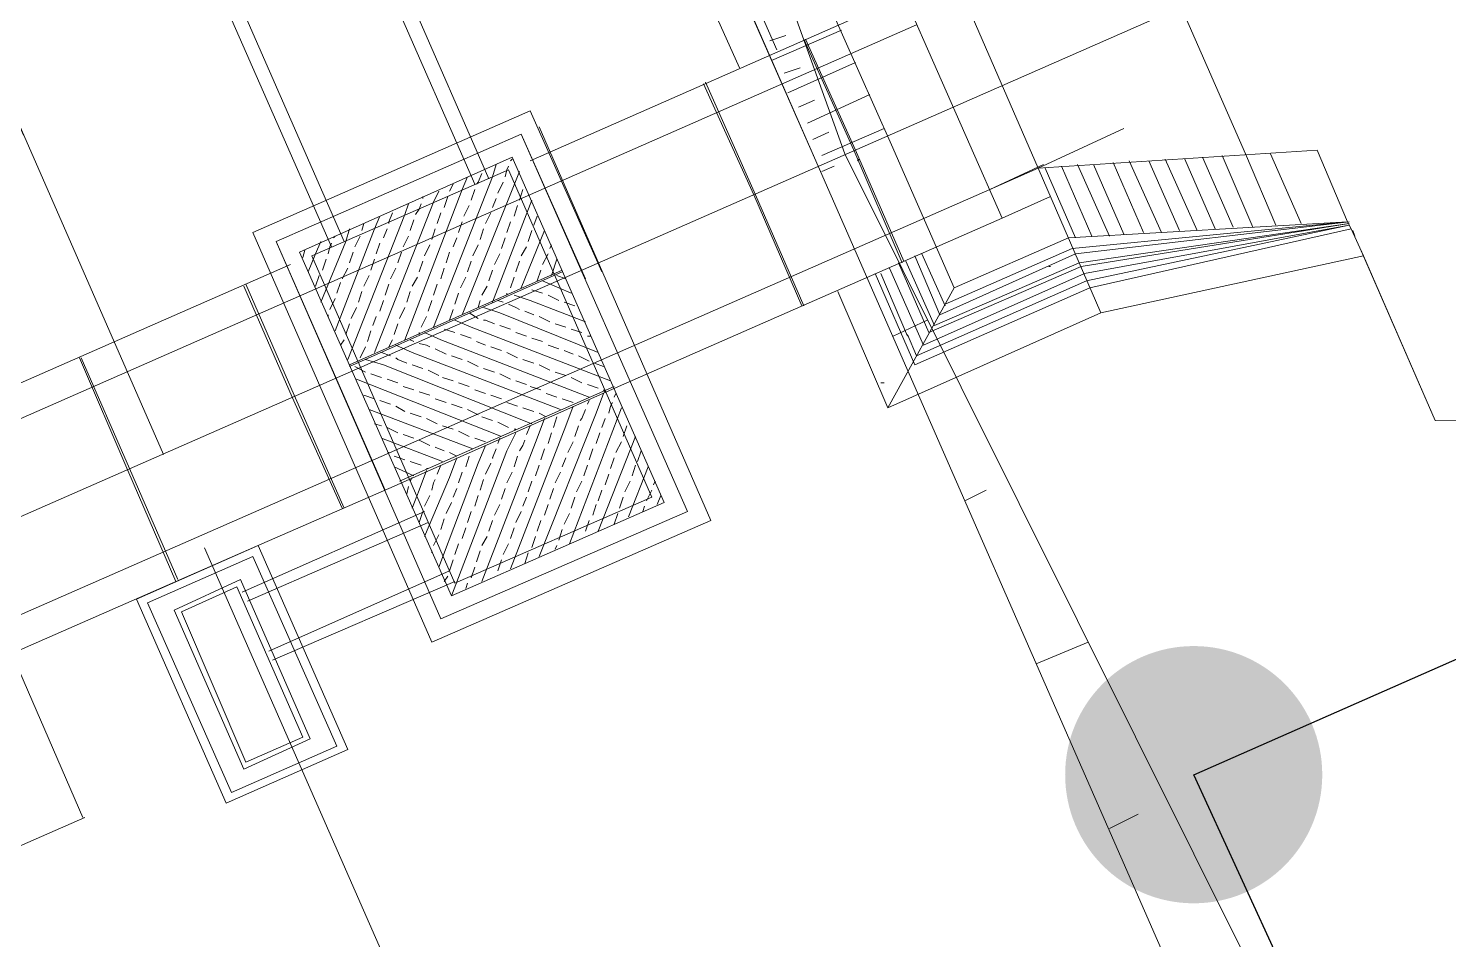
# Model space of a CAD drawing. Header units: metres. Extents: x 535356 to 535753, y 1836468 to 1836744.
# Drawn here: x 535491.12 to 535499.06, y 1836621.38 to 1836626.47 of the extents above; entities that cross this region are included whole.
import ezdxf

# ---------------------------------------------------------------- set-up
doc = ezdxf.new("R2010")
doc.units = ezdxf.units.M
doc.header["$MEASUREMENT"] = 0
doc.linetypes.add('DGN Style 2', pattern=[6.2979, 3.77874, -2.51916])
for name, color, linetype, lineweight in [('Level 2', 1, 'Continuous', 0), ('Level 32', 1, 'Continuous', 0), ('Level 38', 1, 'Continuous', 0), ('Level 39', 1, 'Continuous', 0), ('Level 4', 1, 'Continuous', 0), ('Level 42', 1, 'Continuous', 0), ('Level 43', 1, 'Continuous', 0), ('Level 44', 1, 'Continuous', 0), ('Level 5', 1, 'Continuous', 0), ('Level 8', 1, 'Continuous', 0), ('Level 9', 1, 'Continuous', 0)]:
    doc.layers.add(name, color=color, linetype=linetype, lineweight=lineweight)

msp = doc.modelspace()

# ---------------------------------------------------------------- hatches: boundary and pattern name
at = {"layer": 'Level 4', "linetype": 'Continuous', "lineweight": 0}
h = msp.add_hatch(color=7, dxfattribs=at)
edge = h.paths.add_edge_path()
edge.add_arc((535497.64, 1836622.3), 0.7187, 270, 630)

# ---------------------------------------------------------------- linework, layer by layer
at = {"layer": 'Level 2', "color": 7, "linetype": 'Continuous', "lineweight": 0}
for p, q in [((535495.56, 1836625.67), (535495.63, 1836625.7)), ((535495.96, 1836624.75), (535496.15, 1836624.84)), ((535496.36, 1836623.83), (535496.48, 1836623.89)), ((535496.76, 1836622.92), (535497.05, 1836623.04)), ((535497.17, 1836622), (535497.33, 1836622.08))]:
    msp.add_line(p, q, dxfattribs=at)
at = {"layer": 'Level 2', "color": 7, "linetype": 'Continuous', "lineweight": 0, "flags": 128}
msp.add_lwpolyline([(535462.51, 1836712.69), (535462.52, 1836712.66), (535466.81, 1836698.48), (535471.76, 1836685.71), (535476.6, 1836672.72), (535484.25, 1836653.51), (535484.58, 1836652.72), (535492.3, 1836635.2), (535495.69, 1836625.77), (535500.16, 1836616.81), (535508.09, 1836598.45), (535511.3, 1836590.96), (535511.3033, 1836590.9625, 0.357106), (535516.9231, 1836588.0399), (535516.92, 1836588.04), (535529.93, 1836590.76)], format="xyb", dxfattribs=at)
msp.add_lwpolyline([(535510.28, 1836592.14), (535507.6, 1836598.23), (535499.56, 1836616.54), (535495.54, 1836625.7), (535491.52, 1836634.86), (535483.82, 1836652.39), (535483.49, 1836653.17), (535475.56, 1836672.29), (535470.59, 1836685.27), (535466.21, 1836698.29), (535462.06, 1836712.54), (535462.05, 1836712.57)], dxfattribs=at)
at = {"layer": 'Level 32', "color": 7, "linetype": 'Continuous', "lineweight": 0}
for p, q in [((535495.27, 1836626.4), (535495.36, 1836626.43)), ((535495.27, 1836626.4), (535495.36, 1836626.43)), ((535495.28, 1836626.29), (535495.67, 1836626.46)), ((535495.28, 1836626.29), (535495.67, 1836626.46)), ((535495.46, 1836626.41), (535495.74, 1836625.79)), ((535495.46, 1836626.41), (535495.74, 1836625.79)), ((535495.47, 1836626.41), (535495.75, 1836625.79)), ((535495.47, 1836626.41), (535495.75, 1836625.79)), ((535495.37, 1836626.11), (535495.75, 1836626.28)), ((535495.37, 1836626.11), (535495.75, 1836626.28)), ((535495.35, 1836626.22), (535495.44, 1836626.25)), ((535495.35, 1836626.22), (535495.44, 1836626.25)), ((535495.48, 1836625.94), (535495.83, 1836626.1)), ((535495.48, 1836625.94), (535495.83, 1836626.1)), ((535495.43, 1836626.03), (535495.52, 1836626.07)), ((535495.43, 1836626.03), (535495.52, 1836626.07)), ((535495.51, 1836625.85), (535495.6, 1836625.89)), ((535495.51, 1836625.85), (535495.6, 1836625.89)), ((535495.56, 1836625.76), (535495.91, 1836625.91)), ((535495.56, 1836625.76), (535495.91, 1836625.91)), ((535496.77, 1836625.69), (535497.25, 1836625.91)), ((535496.77, 1836625.69), (535497.25, 1836625.91)), ((535495.76, 1836625.73), (535495.77, 1836625.74)), ((535495.76, 1836625.73), (535495.77, 1836625.74)), ((535497.07, 1836625.31), (535496.9, 1836625.7)), ((535497.07, 1836625.31), (535496.9, 1836625.7)), ((535497.17, 1836625.31), (535496.99, 1836625.71)), ((535497.17, 1836625.31), (535496.99, 1836625.71)), ((535497.25, 1836625.32), (535497.08, 1836625.71)), ((535497.25, 1836625.32), (535497.08, 1836625.71)), ((535497.36, 1836625.33), (535497.19, 1836625.72)), ((535497.36, 1836625.33), (535497.19, 1836625.72)), ((535497.46, 1836625.33), (535497.28, 1836625.73)), ((535497.46, 1836625.33), (535497.28, 1836625.73)), ((535497.56, 1836625.34), (535497.39, 1836625.73)), ((535497.56, 1836625.34), (535497.39, 1836625.73)), ((535497.66, 1836625.34), (535497.48, 1836625.74)), ((535497.66, 1836625.34), (535497.48, 1836625.74)), ((535497.76, 1836625.35), (535497.59, 1836625.74)), ((535497.76, 1836625.35), (535497.59, 1836625.74)), ((535497.86, 1836625.36), (535497.69, 1836625.75)), ((535497.86, 1836625.36), (535497.69, 1836625.75)), ((535497.97, 1836625.36), (535497.8, 1836625.76)), ((535497.97, 1836625.36), (535497.8, 1836625.76)), ((535498.1, 1836625.37), (535497.93, 1836625.77)), ((535498.1, 1836625.37), (535497.93, 1836625.77)), ((535498.24, 1836625.38), (535498.07, 1836625.77)), ((535498.24, 1836625.38), (535498.07, 1836625.77)), ((535497.12, 1836624.88), (535496.77, 1836625.69)), ((535497.12, 1836624.88), (535496.77, 1836625.69)), ((535496.98, 1836625.3), (535496.81, 1836625.69)), ((535496.98, 1836625.3), (535496.81, 1836625.69)), ((535496.96, 1836625.24), (535498.5, 1836625.39)), ((535496.96, 1836625.24), (535498.5, 1836625.39)), ((535496.98, 1836625.21), (535498.51, 1836625.39)), ((535496.98, 1836625.21), (535498.51, 1836625.39)), ((535497, 1836625.16), (535498.51, 1836625.38)), ((535497, 1836625.16), (535498.51, 1836625.38)), ((535497.01, 1836625.14), (535498.51, 1836625.38)), ((535497.01, 1836625.14), (535498.51, 1836625.38)), ((535496.25, 1836624.93), (535496.96, 1836625.24)), ((535496.25, 1836624.93), (535496.96, 1836625.24)), ((535496.16, 1836624.77), (535495.99, 1836625.16)), ((535496.16, 1836624.77), (535495.99, 1836625.16)), ((535496.19, 1836624.81), (535496.03, 1836625.17)), ((535496.19, 1836624.81), (535496.03, 1836625.17)), ((535496.22, 1836624.87), (535496.08, 1836625.2)), ((535496.22, 1836624.87), (535496.08, 1836625.2)), ((535496.25, 1836624.92), (535496.12, 1836625.21)), ((535496.25, 1836624.92), (535496.12, 1836625.21)), ((535496.19, 1836624.81), (535497, 1836625.16)), ((535496.19, 1836624.81), (535497, 1836625.16)), ((535496.98, 1836625.21), (535496.22, 1836624.87)), ((535496.98, 1836625.21), (535496.22, 1836624.87)), ((535496.04, 1836624.75), (535495.89, 1836625.1)), ((535496.04, 1836624.75), (535495.89, 1836625.1)), ((535496.13, 1836624.7), (535495.94, 1836625.13)), ((535496.13, 1836624.7), (535495.94, 1836625.13)), ((535497.03, 1836625.1), (535496.13, 1836624.7)), ((535497.03, 1836625.1), (535496.13, 1836624.7)), ((535497.01, 1836625.14), (535496.16, 1836624.77)), ((535497.01, 1836625.14), (535496.16, 1836624.77)), ((535497.04, 1836625.06), (535496.09, 1836624.64)), ((535497.04, 1836625.06), (535496.09, 1836624.64)), ((535496.09, 1836624.64), (535496.04, 1836624.76)), ((535496.09, 1836624.64), (535496.04, 1836624.76))]:
    msp.add_line(p, q, dxfattribs=at)
at = {"layer": 'Level 38', "color": 7, "linetype": 'Continuous', "lineweight": 0}
for p, q in [((535495.54, 1836625.7), (535493.66, 1836629.99)), ((535495.54, 1836625.7), (535493.66, 1836629.99)), ((535502.49, 1836628.75), (535477.82, 1836617.92)), ((535502.49, 1836628.75), (535477.82, 1836617.92)), ((535491.88, 1836624.09), (535490, 1836628.38)), ((535491.88, 1836624.09), (535490, 1836628.38)), ((535496.83, 1836625.14), (535496.84, 1836625.14)), ((535496.83, 1836625.14), (535496.84, 1836625.14)), ((535495.91, 1836624.49), (535495.89, 1836624.49)), ((535495.91, 1836624.49), (535495.89, 1836624.49))]:
    msp.add_line(p, q, dxfattribs=at)
at = {"layer": 'Level 39', "color": 7, "linetype": 'Continuous', "lineweight": 0}
for p, q in [((535493.74, 1836625.71), (535493.72, 1836625.64)), ((535493.74, 1836625.71), (535493.72, 1836625.64)), ((535493.81, 1836625.7), (535493.8, 1836625.68)), ((535493.81, 1836625.7), (535493.8, 1836625.68)), ((535493.83, 1836625.74), (535493.82, 1836625.73)), ((535493.83, 1836625.74), (535493.82, 1836625.73)), ((535493.72, 1836625.64), (535493.39, 1836624.8)), ((535493.72, 1836625.64), (535493.39, 1836624.8)), ((535493.87, 1836625.67), (535493.55, 1836624.87)), ((535493.87, 1836625.67), (535493.55, 1836624.87)), ((535493.58, 1836625.64), (535493.55, 1836625.57)), ((535493.58, 1836625.64), (535493.55, 1836625.57)), ((535493.66, 1836625.66), (535493.64, 1836625.61)), ((535493.66, 1836625.66), (535493.64, 1836625.61)), ((535493.8, 1836625.68), (535493.79, 1836625.64)), ((535493.8, 1836625.68), (535493.79, 1836625.64)), ((535493.55, 1836625.57), (535493.23, 1836624.73)), ((535493.55, 1836625.57), (535493.23, 1836624.73)), ((535493.42, 1836625.56), (535493.39, 1836625.5)), ((535493.42, 1836625.56), (535493.39, 1836625.5)), ((535493.5, 1836625.6), (535493.48, 1836625.56)), ((535493.5, 1836625.6), (535493.48, 1836625.56)), ((535493.62, 1836625.57), (535493.6, 1836625.51)), ((535493.62, 1836625.57), (535493.6, 1836625.51)), ((535493.64, 1836625.61), (535493.63, 1836625.6)), ((535493.64, 1836625.61), (535493.63, 1836625.6)), ((535493.78, 1836625.61), (535493.75, 1836625.55)), ((535493.78, 1836625.61), (535493.75, 1836625.55)), ((535493.89, 1836625.57), (535493.87, 1836625.51)), ((535493.89, 1836625.57), (535493.87, 1836625.51)), ((535493.39, 1836625.5), (535493.06, 1836624.66)), ((535493.39, 1836625.5), (535493.06, 1836624.66)), ((535493.25, 1836625.49), (535493.23, 1836625.43)), ((535493.25, 1836625.49), (535493.23, 1836625.43)), ((535493.31, 1836625.46), (535493.29, 1836625.43)), ((535493.31, 1836625.46), (535493.29, 1836625.43)), ((535493.32, 1836625.49), (535493.31, 1836625.46)), ((535493.32, 1836625.49), (535493.31, 1836625.46)), ((535493.33, 1836625.53), (535493.33, 1836625.52)), ((535493.33, 1836625.53), (535493.33, 1836625.52)), ((535493.47, 1836625.53), (535493.45, 1836625.47)), ((535493.47, 1836625.53), (535493.45, 1836625.47)), ((535493.59, 1836625.48), (535493.56, 1836625.42)), ((535493.59, 1836625.48), (535493.56, 1836625.42)), ((535493.74, 1836625.52), (535493.72, 1836625.47)), ((535493.74, 1836625.52), (535493.72, 1836625.47)), ((535493.94, 1836625.51), (535493.72, 1836624.94)), ((535493.94, 1836625.51), (535493.72, 1836624.94)), ((535493.86, 1836625.48), (535493.84, 1836625.42)), ((535493.86, 1836625.48), (535493.84, 1836625.42)), ((535493.23, 1836625.43), (535492.91, 1836624.62)), ((535493.23, 1836625.43), (535492.91, 1836624.62)), ((535493, 1836625.38), (535492.99, 1836625.34)), ((535493, 1836625.38), (535492.99, 1836625.34)), ((535493.09, 1836625.42), (535493.06, 1836625.35)), ((535493.09, 1836625.42), (535493.06, 1836625.35)), ((535493.16, 1836625.44), (535493.14, 1836625.39)), ((535493.16, 1836625.44), (535493.14, 1836625.39)), ((535493.14, 1836625.39), (535493.14, 1836625.38)), ((535493.14, 1836625.39), (535493.14, 1836625.38)), ((535493.28, 1836625.4), (535493.26, 1836625.34)), ((535493.28, 1836625.4), (535493.26, 1836625.34)), ((535493.43, 1836625.44), (535493.41, 1836625.38)), ((535493.43, 1836625.44), (535493.41, 1836625.38)), ((535493.55, 1836625.39), (535493.53, 1836625.33)), ((535493.55, 1836625.39), (535493.53, 1836625.33)), ((535493.71, 1836625.44), (535493.68, 1836625.38)), ((535493.71, 1836625.44), (535493.68, 1836625.38)), ((535493.82, 1836625.39), (535493.8, 1836625.33)), ((535493.82, 1836625.39), (535493.8, 1836625.33)), ((535493.97, 1836625.42), (535493.95, 1836625.37)), ((535493.97, 1836625.42), (535493.95, 1836625.37)), ((535492.84, 1836625.31), (535492.83, 1836625.3)), ((535492.84, 1836625.31), (535492.83, 1836625.3)), ((535493.06, 1836625.35), (535492.84, 1836624.78)), ((535493.06, 1836625.35), (535492.84, 1836624.78)), ((535492.92, 1836625.35), (535492.9, 1836625.28)), ((535492.92, 1836625.35), (535492.9, 1836625.28)), ((535492.98, 1836625.31), (535492.95, 1836625.25)), ((535492.98, 1836625.31), (535492.95, 1836625.25)), ((535493.13, 1836625.35), (535493.11, 1836625.3)), ((535493.13, 1836625.35), (535493.11, 1836625.3)), ((535493.25, 1836625.31), (535493.22, 1836625.25)), ((535493.25, 1836625.31), (535493.22, 1836625.25)), ((535493.4, 1836625.35), (535493.38, 1836625.29)), ((535493.4, 1836625.35), (535493.38, 1836625.29)), ((535493.52, 1836625.3), (535493.5, 1836625.25)), ((535493.52, 1836625.3), (535493.5, 1836625.25)), ((535493.67, 1836625.35), (535493.65, 1836625.29)), ((535493.67, 1836625.35), (535493.65, 1836625.29)), ((535493.79, 1836625.3), (535493.77, 1836625.24)), ((535493.79, 1836625.3), (535493.77, 1836625.24)), ((535494.01, 1836625.34), (535493.88, 1836625.02)), ((535494.01, 1836625.34), (535493.88, 1836625.02)), ((535493.94, 1836625.34), (535493.92, 1836625.28)), ((535493.94, 1836625.34), (535493.92, 1836625.28)), ((535497.03, 1836625.1), (535498.51, 1836625.37)), ((535497.03, 1836625.1), (535498.51, 1836625.37)), ((535497.04, 1836625.06), (535498.51, 1836625.37)), ((535497.04, 1836625.06), (535498.51, 1836625.37)), ((535492.67, 1836625.23), (535492.66, 1836625.19)), ((535492.67, 1836625.23), (535492.66, 1836625.19)), ((535492.76, 1836625.28), (535492.73, 1836625.21)), ((535492.76, 1836625.28), (535492.73, 1836625.21)), ((535492.9, 1836625.28), (535492.76, 1836624.94)), ((535492.9, 1836625.28), (535492.76, 1836624.94)), ((535492.81, 1836625.25), (535492.8, 1836625.21)), ((535492.81, 1836625.25), (535492.8, 1836625.21)), ((535492.82, 1836625.27), (535492.81, 1836625.25)), ((535492.82, 1836625.27), (535492.81, 1836625.25)), ((535492.94, 1836625.22), (535492.92, 1836625.16)), ((535492.94, 1836625.22), (535492.92, 1836625.16)), ((535493.09, 1836625.27), (535493.07, 1836625.21)), ((535493.09, 1836625.27), (535493.07, 1836625.21)), ((535493.21, 1836625.22), (535493.19, 1836625.16)), ((535493.21, 1836625.22), (535493.19, 1836625.16)), ((535493.37, 1836625.26), (535493.34, 1836625.2)), ((535493.37, 1836625.26), (535493.34, 1836625.2)), ((535493.48, 1836625.22), (535493.46, 1836625.16)), ((535493.48, 1836625.22), (535493.46, 1836625.16)), ((535493.64, 1836625.26), (535493.61, 1836625.2)), ((535493.64, 1836625.26), (535493.61, 1836625.2)), ((535493.91, 1836625.25), (535493.88, 1836625.2)), ((535493.91, 1836625.25), (535493.88, 1836625.2)), ((535494.05, 1836625.26), (535494.04, 1836625.24)), ((535494.05, 1836625.26), (535494.04, 1836625.24)), ((535492.73, 1836625.21), (535492.69, 1836625.11)), ((535492.73, 1836625.21), (535492.69, 1836625.11)), ((535492.79, 1836625.18), (535492.77, 1836625.12)), ((535492.79, 1836625.18), (535492.77, 1836625.12)), ((535493.06, 1836625.18), (535493.04, 1836625.12)), ((535493.06, 1836625.18), (535493.04, 1836625.12)), ((535493.33, 1836625.17), (535493.31, 1836625.11)), ((535493.33, 1836625.17), (535493.31, 1836625.11)), ((535493.6, 1836625.17), (535493.58, 1836625.11)), ((535493.6, 1836625.17), (535493.58, 1836625.11)), ((535493.76, 1836625.21), (535493.73, 1836625.15)), ((535493.76, 1836625.21), (535493.73, 1836625.15)), ((535493.87, 1836625.17), (535493.85, 1836625.11)), ((535493.87, 1836625.17), (535493.85, 1836625.11)), ((535494.03, 1836625.21), (535494, 1836625.15)), ((535494.03, 1836625.21), (535494, 1836625.15)), ((535494.08, 1836625.18), (535494.05, 1836625.09)), ((535494.08, 1836625.18), (535494.05, 1836625.09)), ((535492.75, 1836625.09), (535492.73, 1836625.03)), ((535492.75, 1836625.09), (535492.73, 1836625.03)), ((535492.91, 1836625.13), (535492.88, 1836625.07)), ((535492.91, 1836625.13), (535492.88, 1836625.07)), ((535493.03, 1836625.09), (535493, 1836625.03)), ((535493.03, 1836625.09), (535493, 1836625.03)), ((535493.18, 1836625.13), (535493.15, 1836625.07)), ((535493.18, 1836625.13), (535493.15, 1836625.07)), ((535493.3, 1836625.08), (535493.27, 1836625.03)), ((535493.3, 1836625.08), (535493.27, 1836625.03)), ((535493.45, 1836625.13), (535493.43, 1836625.07)), ((535493.45, 1836625.13), (535493.43, 1836625.07)), ((535493.57, 1836625.08), (535493.54, 1836625.02)), ((535493.57, 1836625.08), (535493.54, 1836625.02)), ((535493.72, 1836625.12), (535493.7, 1836625.06)), ((535493.72, 1836625.12), (535493.7, 1836625.06)), ((535493.84, 1836625.08), (535493.82, 1836625.02)), ((535493.84, 1836625.08), (535493.82, 1836625.02)), ((535493.99, 1836625.12), (535493.97, 1836625.06)), ((535493.99, 1836625.12), (535493.97, 1836625.06)), ((535494.08, 1836625.09), (535494.13, 1836625.07)), ((535494.08, 1836625.09), (535494.13, 1836625.07)), ((535492.87, 1836625.05), (535492.85, 1836624.99)), ((535492.87, 1836625.05), (535492.85, 1836624.99)), ((535492.99, 1836625), (535492.97, 1836624.94)), ((535492.99, 1836625), (535492.97, 1836624.94)), ((535493.14, 1836625.04), (535493.12, 1836624.98)), ((535493.14, 1836625.04), (535493.12, 1836624.98)), ((535493.26, 1836625), (535493.24, 1836624.94)), ((535493.26, 1836625), (535493.24, 1836624.94)), ((535493.41, 1836625.04), (535493.39, 1836624.98)), ((535493.41, 1836625.04), (535493.39, 1836624.98)), ((535493.53, 1836624.99), (535493.51, 1836624.93)), ((535493.53, 1836624.99), (535493.51, 1836624.93)), ((535493.69, 1836625.03), (535493.66, 1836624.98)), ((535493.69, 1836625.03), (535493.66, 1836624.98)), ((535493.8, 1836624.99), (535493.8, 1836624.98)), ((535493.8, 1836624.99), (535493.8, 1836624.98)), ((535493.94, 1836625.01), (535494, 1836624.99)), ((535493.94, 1836625.01), (535494, 1836624.99)), ((535494, 1836625.06), (535494.09, 1836625.02)), ((535494, 1836625.06), (535494.09, 1836625.02)), ((535494.09, 1836625.02), (535494.16, 1836624.99)), ((535494.09, 1836625.02), (535494.16, 1836624.99)), ((535492.84, 1836624.96), (535492.81, 1836624.9)), ((535492.84, 1836624.96), (535492.81, 1836624.9)), ((535492.96, 1836624.91), (535492.93, 1836624.85)), ((535492.96, 1836624.91), (535492.93, 1836624.85)), ((535493.11, 1836624.95), (535493.09, 1836624.89)), ((535493.11, 1836624.95), (535493.09, 1836624.89)), ((535493.23, 1836624.91), (535493.2, 1836624.85)), ((535493.23, 1836624.91), (535493.2, 1836624.85)), ((535493.38, 1836624.95), (535493.36, 1836624.89)), ((535493.38, 1836624.95), (535493.36, 1836624.89)), ((535493.65, 1836624.95), (535493.64, 1836624.91)), ((535493.65, 1836624.95), (535493.64, 1836624.91)), ((535493.67, 1836624.91), (535493.76, 1836624.88)), ((535493.67, 1836624.91), (535493.76, 1836624.88)), ((535493.75, 1836624.95), (535493.78, 1836624.94)), ((535493.75, 1836624.95), (535493.78, 1836624.94)), ((535493.81, 1836624.93), (535493.85, 1836624.91)), ((535493.81, 1836624.93), (535493.85, 1836624.91)), ((535493.84, 1836624.98), (535493.93, 1836624.95)), ((535493.84, 1836624.98), (535493.93, 1836624.95)), ((535493.85, 1836624.91), (535493.87, 1836624.9)), ((535493.85, 1836624.91), (535493.87, 1836624.9)), ((535493.93, 1836624.95), (535494.24, 1836624.83)), ((535493.93, 1836624.95), (535494.24, 1836624.83)), ((535494.03, 1836624.98), (535494.09, 1836624.95)), ((535494.03, 1836624.98), (535494.09, 1836624.95)), ((535494.12, 1836624.94), (535494.18, 1836624.92)), ((535494.12, 1836624.94), (535494.18, 1836624.92)), ((535492.8, 1836624.87), (535492.8, 1836624.86)), ((535492.8, 1836624.87), (535492.8, 1836624.86)), ((535493.07, 1836624.86), (535493.05, 1836624.81)), ((535493.07, 1836624.86), (535493.05, 1836624.81)), ((535493.35, 1836624.86), (535493.32, 1836624.8)), ((535493.35, 1836624.86), (535493.32, 1836624.8)), ((535493.5, 1836624.9), (535493.48, 1836624.84)), ((535493.5, 1836624.9), (535493.48, 1836624.84)), ((535493.51, 1836624.84), (535493.6, 1836624.8)), ((535493.51, 1836624.84), (535493.6, 1836624.8)), ((535493.59, 1836624.88), (535493.64, 1836624.85)), ((535493.59, 1836624.88), (535493.64, 1836624.85)), ((535493.67, 1836624.84), (535493.68, 1836624.84)), ((535493.67, 1836624.84), (535493.68, 1836624.84)), ((535493.68, 1836624.84), (535493.73, 1836624.82)), ((535493.68, 1836624.84), (535493.73, 1836624.82)), ((535493.76, 1836624.88), (535494.31, 1836624.66)), ((535493.76, 1836624.88), (535494.31, 1836624.66)), ((535493.9, 1836624.89), (535493.95, 1836624.87)), ((535493.9, 1836624.89), (535493.95, 1836624.87)), ((535493.98, 1836624.86), (535494.04, 1836624.83)), ((535493.98, 1836624.86), (535494.04, 1836624.83)), ((535492.92, 1836624.82), (535492.9, 1836624.76)), ((535492.92, 1836624.82), (535492.9, 1836624.76)), ((535493.04, 1836624.78), (535493.02, 1836624.72)), ((535493.04, 1836624.78), (535493.02, 1836624.72)), ((535493.19, 1836624.82), (535493.17, 1836624.76)), ((535493.19, 1836624.82), (535493.17, 1836624.76)), ((535493.31, 1836624.77), (535493.31, 1836624.76)), ((535493.31, 1836624.77), (535493.31, 1836624.76)), ((535493.34, 1836624.77), (535493.43, 1836624.73)), ((535493.34, 1836624.77), (535493.43, 1836624.73)), ((535493.45, 1836624.79), (535493.51, 1836624.77)), ((535493.45, 1836624.79), (535493.51, 1836624.77)), ((535493.54, 1836624.76), (535493.6, 1836624.74)), ((535493.54, 1836624.76), (535493.6, 1836624.74)), ((535493.6, 1836624.8), (535494.38, 1836624.5)), ((535493.6, 1836624.8), (535494.38, 1836624.5)), ((535493.76, 1836624.81), (535493.82, 1836624.79)), ((535493.76, 1836624.81), (535493.82, 1836624.79)), ((535493.85, 1836624.77), (535493.91, 1836624.75)), ((535493.85, 1836624.77), (535493.91, 1836624.75)), ((535494.07, 1836624.82), (535494.13, 1836624.8)), ((535494.07, 1836624.82), (535494.13, 1836624.8)), ((535494.16, 1836624.79), (535494.22, 1836624.77)), ((535494.16, 1836624.79), (535494.22, 1836624.77)), ((535494.25, 1836624.75), (535494.27, 1836624.75)), ((535494.25, 1836624.75), (535494.27, 1836624.75)), ((535492.89, 1836624.73), (535492.87, 1836624.7)), ((535492.89, 1836624.73), (535492.87, 1836624.7)), ((535493.01, 1836624.69), (535492.98, 1836624.63)), ((535493.01, 1836624.69), (535492.98, 1836624.63)), ((535493.16, 1836624.73), (535493.14, 1836624.69)), ((535493.16, 1836624.73), (535493.14, 1836624.69)), ((535493.18, 1836624.7), (535493.27, 1836624.66)), ((535493.18, 1836624.7), (535493.27, 1836624.66)), ((535493.26, 1836624.73), (535493.28, 1836624.72)), ((535493.26, 1836624.73), (535493.28, 1836624.72)), ((535493.31, 1836624.71), (535493.35, 1836624.7)), ((535493.31, 1836624.71), (535493.35, 1836624.7)), ((535493.35, 1836624.7), (535493.37, 1836624.69)), ((535493.35, 1836624.7), (535493.37, 1836624.69)), ((535493.4, 1836624.68), (535493.46, 1836624.65)), ((535493.4, 1836624.68), (535493.46, 1836624.65)), ((535493.43, 1836624.73), (535494.26, 1836624.41)), ((535493.43, 1836624.73), (535494.26, 1836624.41)), ((535493.63, 1836624.72), (535493.68, 1836624.7)), ((535493.63, 1836624.72), (535493.68, 1836624.7)), ((535493.71, 1836624.69), (535493.77, 1836624.67)), ((535493.71, 1836624.69), (535493.77, 1836624.67)), ((535493.94, 1836624.74), (535494, 1836624.72)), ((535493.94, 1836624.74), (535494, 1836624.72)), ((535494.03, 1836624.7), (535494.09, 1836624.68)), ((535494.03, 1836624.7), (535494.09, 1836624.68)), ((535494.12, 1836624.67), (535494.17, 1836624.65)), ((535494.12, 1836624.67), (535494.17, 1836624.65)), ((535493.01, 1836624.62), (535493.11, 1836624.59)), ((535493.01, 1836624.62), (535493.11, 1836624.59)), ((535493.1, 1836624.66), (535493.15, 1836624.64)), ((535493.1, 1836624.66), (535493.15, 1836624.64)), ((535493.11, 1836624.59), (535493.94, 1836624.26)), ((535493.11, 1836624.59), (535493.94, 1836624.26)), ((535493.18, 1836624.63), (535493.19, 1836624.62)), ((535493.18, 1836624.63), (535493.19, 1836624.62)), ((535493.19, 1836624.62), (535493.24, 1836624.6)), ((535493.19, 1836624.62), (535493.24, 1836624.6)), ((535493.27, 1836624.66), (535494.1, 1836624.34)), ((535493.27, 1836624.66), (535494.1, 1836624.34)), ((535493.27, 1836624.59), (535493.33, 1836624.57)), ((535493.27, 1836624.59), (535493.33, 1836624.57)), ((535493.49, 1836624.64), (535493.55, 1836624.62)), ((535493.49, 1836624.64), (535493.55, 1836624.62)), ((535493.58, 1836624.61), (535493.64, 1836624.58)), ((535493.58, 1836624.61), (535493.64, 1836624.58)), ((535493.8, 1836624.66), (535493.86, 1836624.63)), ((535493.8, 1836624.66), (535493.86, 1836624.63)), ((535493.89, 1836624.62), (535493.95, 1836624.6)), ((535493.89, 1836624.62), (535493.95, 1836624.6)), ((535493.98, 1836624.59), (535494.04, 1836624.56)), ((535493.98, 1836624.59), (535494.04, 1836624.56)), ((535494.2, 1836624.64), (535494.26, 1836624.61)), ((535494.2, 1836624.64), (535494.26, 1836624.61)), ((535494.29, 1836624.6), (535494.34, 1836624.58)), ((535494.29, 1836624.6), (535494.34, 1836624.58)), ((535492.95, 1836624.58), (535493.01, 1836624.55)), ((535492.95, 1836624.58), (535493.01, 1836624.55)), ((535492.96, 1836624.51), (535493.77, 1836624.19)), ((535492.96, 1836624.51), (535493.77, 1836624.19)), ((535493.04, 1836624.54), (535493.1, 1836624.52)), ((535493.04, 1836624.54), (535493.1, 1836624.52)), ((535493.13, 1836624.51), (535493.19, 1836624.49)), ((535493.13, 1836624.51), (535493.19, 1836624.49)), ((535493.36, 1836624.56), (535493.42, 1836624.53)), ((535493.36, 1836624.56), (535493.42, 1836624.53)), ((535493.44, 1836624.52), (535493.5, 1836624.5)), ((535493.44, 1836624.52), (535493.5, 1836624.5)), ((535493.67, 1836624.57), (535493.73, 1836624.55)), ((535493.67, 1836624.57), (535493.73, 1836624.55)), ((535493.76, 1836624.54), (535493.82, 1836624.51)), ((535493.76, 1836624.54), (535493.82, 1836624.51)), ((535494.07, 1836624.55), (535494.13, 1836624.53)), ((535494.07, 1836624.55), (535494.13, 1836624.53)), ((535494.16, 1836624.52), (535494.22, 1836624.49)), ((535494.16, 1836624.52), (535494.22, 1836624.49)), ((535493.22, 1836624.47), (535493.28, 1836624.45)), ((535493.22, 1836624.47), (535493.28, 1836624.45)), ((535493.31, 1836624.44), (535493.37, 1836624.42)), ((535493.31, 1836624.44), (535493.37, 1836624.42)), ((535493.53, 1836624.49), (535493.59, 1836624.47)), ((535493.53, 1836624.49), (535493.59, 1836624.47)), ((535493.62, 1836624.45), (535493.68, 1836624.43)), ((535493.62, 1836624.45), (535493.68, 1836624.43)), ((535493.85, 1836624.5), (535493.91, 1836624.48)), ((535493.85, 1836624.5), (535493.91, 1836624.48)), ((535493.93, 1836624.47), (535493.99, 1836624.45)), ((535493.93, 1836624.47), (535493.99, 1836624.45)), ((535494.02, 1836624.43), (535494.08, 1836624.41)), ((535494.02, 1836624.43), (535494.08, 1836624.41)), ((535494.25, 1836624.48), (535494.31, 1836624.46)), ((535494.25, 1836624.48), (535494.31, 1836624.46)), ((535494.34, 1836624.43), (535494.3, 1836624.32)), ((535494.34, 1836624.43), (535494.3, 1836624.32)), ((535494.34, 1836624.45), (535494.35, 1836624.44)), ((535494.34, 1836624.45), (535494.35, 1836624.44)), ((535494.41, 1836624.43), (535494.4, 1836624.41)), ((535494.41, 1836624.43), (535494.4, 1836624.41)), ((535493, 1836624.42), (535493.06, 1836624.4)), ((535493, 1836624.42), (535493.06, 1836624.4)), ((535493.09, 1836624.39), (535493.15, 1836624.37)), ((535493.09, 1836624.39), (535493.15, 1836624.37)), ((535493.18, 1836624.36), (535493.23, 1836624.33)), ((535493.18, 1836624.36), (535493.23, 1836624.33)), ((535493.4, 1836624.4), (535493.46, 1836624.38)), ((535493.4, 1836624.4), (535493.46, 1836624.38)), ((535493.49, 1836624.37), (535493.55, 1836624.35)), ((535493.49, 1836624.37), (535493.55, 1836624.35)), ((535493.71, 1836624.42), (535493.77, 1836624.4)), ((535493.71, 1836624.42), (535493.77, 1836624.4)), ((535493.8, 1836624.38), (535493.86, 1836624.36)), ((535493.8, 1836624.38), (535493.86, 1836624.36)), ((535493.89, 1836624.35), (535493.95, 1836624.33)), ((535493.89, 1836624.35), (535493.95, 1836624.33)), ((535494.11, 1836624.4), (535494.17, 1836624.38)), ((535494.11, 1836624.4), (535494.17, 1836624.38)), ((535494.17, 1836624.36), (535494.13, 1836624.25)), ((535494.17, 1836624.36), (535494.13, 1836624.25)), ((535494.44, 1836624.35), (535494.15, 1836623.59)), ((535494.44, 1836624.35), (535494.15, 1836623.59)), ((535494.26, 1836624.39), (535494.25, 1836624.37)), ((535494.26, 1836624.39), (535494.25, 1836624.37)), ((535494.38, 1836624.36), (535494.37, 1836624.32)), ((535494.38, 1836624.36), (535494.37, 1836624.32)), ((535494.39, 1836624.38), (535494.38, 1836624.36)), ((535494.39, 1836624.38), (535494.38, 1836624.36)), ((535493.03, 1836624.34), (535493.61, 1836624.12)), ((535493.03, 1836624.34), (535493.61, 1836624.12)), ((535493.26, 1836624.32), (535493.32, 1836624.3)), ((535493.26, 1836624.32), (535493.32, 1836624.3)), ((535493.35, 1836624.29), (535493.41, 1836624.26)), ((535493.35, 1836624.29), (535493.41, 1836624.26)), ((535493.58, 1836624.34), (535493.64, 1836624.31)), ((535493.58, 1836624.34), (535493.64, 1836624.31)), ((535493.66, 1836624.3), (535493.72, 1836624.28)), ((535493.66, 1836624.3), (535493.72, 1836624.28)), ((535493.75, 1836624.27), (535493.81, 1836624.24)), ((535493.75, 1836624.27), (535493.81, 1836624.24)), ((535494.01, 1836624.29), (535493.97, 1836624.18)), ((535494.01, 1836624.29), (535493.97, 1836624.18)), ((535493.98, 1836624.32), (535494.02, 1836624.3)), ((535494.3, 1836624.32), (535493.98, 1836623.52)), ((535493.98, 1836624.32), (535494.02, 1836624.3)), ((535494.3, 1836624.32), (535493.98, 1836623.52)), ((535494.08, 1836624.3), (535494.06, 1836624.24)), ((535494.08, 1836624.3), (535494.06, 1836624.24)), ((535494.22, 1836624.29), (535494.21, 1836624.28)), ((535494.22, 1836624.29), (535494.21, 1836624.28)), ((535494.24, 1836624.34), (535494.22, 1836624.29)), ((535494.24, 1836624.34), (535494.22, 1836624.29)), ((535494.35, 1836624.29), (535494.33, 1836624.24)), ((535494.35, 1836624.29), (535494.33, 1836624.24)), ((535493.06, 1836624.26), (535493.1, 1836624.25)), ((535493.06, 1836624.26), (535493.1, 1836624.25)), ((535493.13, 1836624.24), (535493.19, 1836624.21)), ((535493.13, 1836624.24), (535493.19, 1836624.21)), ((535493.22, 1836624.2), (535493.28, 1836624.18)), ((535493.22, 1836624.2), (535493.28, 1836624.18)), ((535493.44, 1836624.25), (535493.5, 1836624.23)), ((535493.44, 1836624.25), (535493.5, 1836624.23)), ((535493.53, 1836624.22), (535493.59, 1836624.19)), ((535493.53, 1836624.22), (535493.59, 1836624.19)), ((535493.85, 1836624.21), (535493.8, 1836624.11)), ((535493.85, 1836624.21), (535493.8, 1836624.11)), ((535494.13, 1836624.25), (535493.82, 1836623.45)), ((535494.13, 1836624.25), (535493.82, 1836623.45)), ((535493.84, 1836624.23), (535493.85, 1836624.23)), ((535493.84, 1836624.23), (535493.85, 1836624.23)), ((535493.93, 1836624.25), (535493.91, 1836624.2)), ((535493.93, 1836624.25), (535493.91, 1836624.2)), ((535494.05, 1836624.21), (535494.03, 1836624.15)), ((535494.05, 1836624.21), (535494.03, 1836624.15)), ((535494.2, 1836624.25), (535494.18, 1836624.19)), ((535494.2, 1836624.25), (535494.18, 1836624.19)), ((535494.32, 1836624.21), (535494.3, 1836624.15)), ((535494.32, 1836624.21), (535494.3, 1836624.15)), ((535494.52, 1836624.19), (535494.31, 1836623.66)), ((535494.52, 1836624.19), (535494.31, 1836623.66)), ((535494.47, 1836624.25), (535494.45, 1836624.19)), ((535494.47, 1836624.25), (535494.45, 1836624.19)), ((535493.1, 1836624.18), (535493.44, 1836624.05)), ((535493.1, 1836624.18), (535493.44, 1836624.05)), ((535493.31, 1836624.17), (535493.37, 1836624.14)), ((535493.31, 1836624.17), (535493.37, 1836624.14)), ((535493.4, 1836624.13), (535493.45, 1836624.11)), ((535493.4, 1836624.13), (535493.45, 1836624.11)), ((535493.8, 1836624.11), (535493.49, 1836623.3)), ((535493.8, 1836624.11), (535493.49, 1836623.3)), ((535493.62, 1836624.18), (535493.68, 1836624.16)), ((535493.62, 1836624.18), (535493.68, 1836624.16)), ((535493.68, 1836624.14), (535493.64, 1836624.04)), ((535493.68, 1836624.14), (535493.64, 1836624.04)), ((535493.97, 1836624.18), (535493.66, 1836623.38)), ((535493.97, 1836624.18), (535493.66, 1836623.38)), ((535493.74, 1836624.12), (535493.72, 1836624.07)), ((535493.74, 1836624.12), (535493.72, 1836624.07)), ((535493.76, 1836624.18), (535493.75, 1836624.15)), ((535493.76, 1836624.18), (535493.75, 1836624.15)), ((535493.89, 1836624.14), (535493.87, 1836624.11)), ((535493.89, 1836624.14), (535493.87, 1836624.11)), ((535493.9, 1836624.17), (535493.89, 1836624.14)), ((535493.9, 1836624.17), (535493.89, 1836624.14)), ((535494.01, 1836624.12), (535493.99, 1836624.06)), ((535494.01, 1836624.12), (535493.99, 1836624.06)), ((535494.17, 1836624.16), (535494.14, 1836624.1)), ((535494.17, 1836624.16), (535494.14, 1836624.1)), ((535494.28, 1836624.12), (535494.26, 1836624.06)), ((535494.28, 1836624.12), (535494.26, 1836624.06)), ((535494.44, 1836624.16), (535494.41, 1836624.1)), ((535494.44, 1836624.16), (535494.41, 1836624.1)), ((535494.55, 1836624.11), (535494.53, 1836624.05)), ((535494.55, 1836624.11), (535494.53, 1836624.05)), ((535493.17, 1836624.08), (535493.23, 1836624.06)), ((535493.17, 1836624.08), (535493.23, 1836624.06)), ((535493.26, 1836624.05), (535493.32, 1836624.03)), ((535493.26, 1836624.05), (535493.32, 1836624.03)), ((535493.43, 1836624.03), (535493.41, 1836623.98)), ((535493.43, 1836624.03), (535493.41, 1836623.98)), ((535493.64, 1836624.04), (535493.42, 1836623.46)), ((535493.64, 1836624.04), (535493.42, 1836623.46)), ((535493.48, 1836624.1), (535493.52, 1836624.08)), ((535493.48, 1836624.1), (535493.52, 1836624.08)), ((535493.52, 1836624.07), (535493.48, 1836623.96)), ((535493.52, 1836624.07), (535493.48, 1836623.96)), ((535493.59, 1836624.08), (535493.57, 1836624.02)), ((535493.59, 1836624.08), (535493.57, 1836624.02)), ((535493.71, 1836624.04), (535493.68, 1836623.98)), ((535493.71, 1836624.04), (535493.68, 1836623.98)), ((535493.86, 1836624.08), (535493.84, 1836624.02)), ((535493.86, 1836624.08), (535493.84, 1836624.02)), ((535493.98, 1836624.03), (535493.96, 1836623.97)), ((535493.98, 1836624.03), (535493.96, 1836623.97)), ((535494.13, 1836624.07), (535494.11, 1836624.02)), ((535494.13, 1836624.07), (535494.11, 1836624.02)), ((535494.25, 1836624.03), (535494.23, 1836623.97)), ((535494.25, 1836624.03), (535494.23, 1836623.97)), ((535494.4, 1836624.07), (535494.38, 1836624.01)), ((535494.4, 1836624.07), (535494.38, 1836624.01)), ((535494.52, 1836624.03), (535494.5, 1836623.97)), ((535494.52, 1836624.03), (535494.5, 1836623.97)), ((535493.17, 1836624.02), (535493.28, 1836623.97)), ((535493.17, 1836624.02), (535493.28, 1836623.97)), ((535493.27, 1836623.96), (535493.26, 1836623.94)), ((535493.27, 1836623.96), (535493.26, 1836623.94)), ((535493.35, 1836624), (535493.31, 1836623.89)), ((535493.35, 1836624), (535493.31, 1836623.89)), ((535493.48, 1836623.96), (535493.34, 1836623.63)), ((535493.48, 1836623.96), (535493.34, 1836623.63)), ((535493.35, 1836624.01), (535493.36, 1836624.01)), ((535493.35, 1836624.01), (535493.36, 1836624.01)), ((535493.4, 1836623.95), (535493.39, 1836623.93)), ((535493.4, 1836623.95), (535493.39, 1836623.93)), ((535493.55, 1836623.99), (535493.53, 1836623.93)), ((535493.55, 1836623.99), (535493.53, 1836623.93)), ((535493.67, 1836623.95), (535493.65, 1836623.89)), ((535493.67, 1836623.95), (535493.65, 1836623.89)), ((535493.83, 1836623.99), (535493.8, 1836623.93)), ((535493.83, 1836623.99), (535493.8, 1836623.93)), ((535494.1, 1836623.99), (535494.07, 1836623.93)), ((535494.1, 1836623.99), (535494.07, 1836623.93)), ((535494.37, 1836623.98), (535494.35, 1836623.92)), ((535494.37, 1836623.98), (535494.35, 1836623.92)), ((535494.59, 1836624.02), (535494.48, 1836623.74)), ((535494.59, 1836624.02), (535494.48, 1836623.74)), ((535493.25, 1836623.91), (535493.24, 1836623.87)), ((535493.25, 1836623.91), (535493.24, 1836623.87)), ((535493.31, 1836623.89), (535493.27, 1836623.79)), ((535493.31, 1836623.89), (535493.27, 1836623.79)), ((535493.39, 1836623.93), (535493.38, 1836623.89)), ((535493.39, 1836623.93), (535493.38, 1836623.89)), ((535493.52, 1836623.9), (535493.5, 1836623.85)), ((535493.52, 1836623.9), (535493.5, 1836623.85)), ((535493.79, 1836623.9), (535493.77, 1836623.84)), ((535493.79, 1836623.9), (535493.77, 1836623.84)), ((535493.94, 1836623.94), (535493.92, 1836623.88)), ((535493.94, 1836623.94), (535493.92, 1836623.88)), ((535494.06, 1836623.9), (535494.04, 1836623.84)), ((535494.06, 1836623.9), (535494.04, 1836623.84)), ((535494.22, 1836623.94), (535494.19, 1836623.88)), ((535494.22, 1836623.94), (535494.19, 1836623.88)), ((535494.33, 1836623.89), (535494.31, 1836623.83)), ((535494.33, 1836623.89), (535494.31, 1836623.83)), ((535494.49, 1836623.94), (535494.46, 1836623.88)), ((535494.49, 1836623.94), (535494.46, 1836623.88)), ((535494.61, 1836623.89), (535494.58, 1836623.83)), ((535494.61, 1836623.89), (535494.58, 1836623.83)), ((535494.63, 1836623.94), (535494.62, 1836623.92)), ((535494.63, 1836623.94), (535494.62, 1836623.92)), ((535493.37, 1836623.86), (535493.34, 1836623.8)), ((535493.37, 1836623.86), (535493.34, 1836623.8)), ((535493.49, 1836623.82), (535493.46, 1836623.76)), ((535493.49, 1836623.82), (535493.46, 1836623.76)), ((535493.64, 1836623.86), (535493.62, 1836623.8)), ((535493.64, 1836623.86), (535493.62, 1836623.8)), ((535493.76, 1836623.81), (535493.73, 1836623.75)), ((535493.76, 1836623.81), (535493.73, 1836623.75)), ((535493.91, 1836623.85), (535493.89, 1836623.8)), ((535493.91, 1836623.85), (535493.89, 1836623.8)), ((535494.03, 1836623.81), (535494.01, 1836623.75)), ((535494.03, 1836623.81), (535494.01, 1836623.75)), ((535494.18, 1836623.85), (535494.16, 1836623.79)), ((535494.18, 1836623.85), (535494.16, 1836623.79)), ((535494.3, 1836623.81), (535494.28, 1836623.75)), ((535494.3, 1836623.81), (535494.28, 1836623.75)), ((535494.45, 1836623.85), (535494.43, 1836623.79)), ((535494.45, 1836623.85), (535494.43, 1836623.79)), ((535494.57, 1836623.8), (535494.56, 1836623.77)), ((535494.57, 1836623.8), (535494.56, 1836623.77)), ((535494.66, 1836623.86), (535494.64, 1836623.81)), ((535494.66, 1836623.86), (535494.64, 1836623.81)), ((535493.33, 1836623.77), (535493.31, 1836623.71)), ((535493.33, 1836623.77), (535493.31, 1836623.71)), ((535493.45, 1836623.73), (535493.43, 1836623.67)), ((535493.45, 1836623.73), (535493.43, 1836623.67)), ((535493.6, 1836623.77), (535493.58, 1836623.71)), ((535493.6, 1836623.77), (535493.58, 1836623.71)), ((535493.72, 1836623.72), (535493.7, 1836623.66)), ((535493.72, 1836623.72), (535493.7, 1836623.66)), ((535493.88, 1836623.77), (535493.85, 1836623.71)), ((535493.88, 1836623.77), (535493.85, 1836623.71)), ((535493.99, 1836623.72), (535493.97, 1836623.66)), ((535493.99, 1836623.72), (535493.97, 1836623.66)), ((535494.15, 1836623.76), (535494.12, 1836623.7)), ((535494.15, 1836623.76), (535494.12, 1836623.7)), ((535494.26, 1836623.72), (535494.24, 1836623.66)), ((535494.26, 1836623.72), (535494.24, 1836623.66)), ((535494.42, 1836623.76), (535494.4, 1836623.7)), ((535494.42, 1836623.76), (535494.4, 1836623.7)), ((535493.42, 1836623.64), (535493.39, 1836623.58)), ((535493.42, 1836623.64), (535493.39, 1836623.58)), ((535493.57, 1836623.68), (535493.55, 1836623.62)), ((535493.57, 1836623.68), (535493.55, 1836623.62)), ((535493.84, 1836623.68), (535493.82, 1836623.62)), ((535493.84, 1836623.68), (535493.82, 1836623.62)), ((535494.11, 1836623.67), (535494.09, 1836623.61)), ((535494.11, 1836623.67), (535494.09, 1836623.61)), ((535493.53, 1836623.59), (535493.51, 1836623.53)), ((535493.53, 1836623.59), (535493.51, 1836623.53)), ((535493.69, 1836623.63), (535493.66, 1836623.58)), ((535493.69, 1836623.63), (535493.66, 1836623.58)), ((535493.81, 1836623.59), (535493.78, 1836623.53)), ((535493.81, 1836623.59), (535493.78, 1836623.53)), ((535493.96, 1836623.63), (535493.94, 1836623.57)), ((535493.96, 1836623.63), (535493.94, 1836623.57)), ((535494.08, 1836623.58), (535494.07, 1836623.56)), ((535494.08, 1836623.58), (535494.07, 1836623.56)), ((535493.38, 1836623.55), (535493.38, 1836623.54)), ((535493.38, 1836623.55), (535493.38, 1836623.54)), ((535493.5, 1836623.5), (535493.48, 1836623.44)), ((535493.5, 1836623.5), (535493.48, 1836623.44)), ((535493.65, 1836623.55), (535493.63, 1836623.49)), ((535493.65, 1836623.55), (535493.63, 1836623.49)), ((535493.77, 1836623.5), (535493.75, 1836623.44)), ((535493.77, 1836623.5), (535493.75, 1836623.44)), ((535493.92, 1836623.54), (535493.9, 1836623.48)), ((535493.92, 1836623.54), (535493.9, 1836623.48)), ((535493.47, 1836623.41), (535493.45, 1836623.38)), ((535493.47, 1836623.41), (535493.45, 1836623.38)), ((535493.62, 1836623.46), (535493.6, 1836623.4)), ((535493.62, 1836623.46), (535493.6, 1836623.4)), ((535493.58, 1836623.37), (535493.57, 1836623.34)), ((535493.58, 1836623.37), (535493.57, 1836623.34))]:
    msp.add_line(p, q, dxfattribs=at)
for p in [(535493.14, 1836624.1), (535493.14, 1836624.1), (535493.72, 1836624.07), (535493.72, 1836624.07)]:
    msp.add_point(p, dxfattribs=at)
at = {"layer": 'Level 42', "color": 7, "linetype": 'Continuous', "lineweight": 0}
for p, q in [((535496.57, 1836625.41), (535495.92, 1836626.88)), ((535496.57, 1836625.41), (535495.92, 1836626.88)), ((535496.57, 1836625.41), (535495.92, 1836626.88)), ((535496.57, 1836625.41), (535495.92, 1836626.88)), ((535495.55, 1836626.72), (535495.95, 1836625.82)), ((535495.55, 1836626.72), (535495.95, 1836625.82)), ((535492.51, 1836625.28), (535493.88, 1836625.88)), ((535493.88, 1836625.88), (535492.51, 1836625.28)), ((535492.51, 1836625.28), (535493.88, 1836625.88)), ((535493.88, 1836625.88), (535492.51, 1836625.28)), ((535494.81, 1836623.77), (535493.88, 1836625.88)), ((535494.24, 1836625.07), (535493.88, 1836625.88)), ((535494.81, 1836623.77), (535493.88, 1836625.88)), ((535494.24, 1836625.07), (535493.88, 1836625.88)), ((535496.01, 1836625.16), (535495.74, 1836625.79)), ((535496.01, 1836625.16), (535495.74, 1836625.79)), ((535496.02, 1836625.17), (535495.75, 1836625.79)), ((535496.02, 1836625.17), (535495.75, 1836625.79)), ((535496.3, 1836625.02), (535495.95, 1836625.82)), ((535496.3, 1836625.02), (535495.95, 1836625.82)), ((535498.33, 1836625.79), (535496.77, 1836625.69)), ((535498.33, 1836625.79), (535496.77, 1836625.69)), ((535498.33, 1836625.79), (535498.5, 1836625.39)), ((535498.33, 1836625.79), (535498.5, 1836625.39)), ((535496.8, 1836625.71), (535496.5, 1836625.57)), ((535496.8, 1836625.71), (535496.5, 1836625.57)), ((535493.81, 1836625.68), (535492.71, 1836625.2)), ((535493.81, 1836625.68), (535492.71, 1836625.2)), ((535494.61, 1836623.85), (535493.81, 1836625.68)), ((535494.61, 1836623.85), (535493.81, 1836625.68)), ((535496.77, 1836625.69), (535496.5, 1836625.57)), ((535496.77, 1836625.69), (535496.5, 1836625.57)), ((535495.45, 1836624.92), (535495.18, 1836625.54)), ((535495.45, 1836624.92), (535495.18, 1836625.54)), ((535495.46, 1836624.92), (535495.19, 1836625.54)), ((535495.46, 1836624.92), (535495.19, 1836625.54)), ((535496.57, 1836625.41), (535496.84, 1836625.53)), ((535496.57, 1836625.41), (535496.84, 1836625.53)), ((535494.47, 1836624.49), (535496.57, 1836625.41)), ((535494.47, 1836624.49), (535496.57, 1836625.41)), ((535498.5, 1836625.39), (535496.94, 1836625.3)), ((535498.5, 1836625.39), (535496.94, 1836625.3)), ((535498.5, 1836625.39), (535496.94, 1836625.3)), ((535498.5, 1836625.39), (535496.94, 1836625.3)), ((535498.5, 1836625.39), (535498.52, 1836625.35)), ((535498.5, 1836625.39), (535498.52, 1836625.35)), ((535496.94, 1836625.3), (535496.3, 1836625.02)), ((535496.94, 1836625.3), (535496.3, 1836625.02)), ((535497.06, 1836625.02), (535498.52, 1836625.35)), ((535497.06, 1836625.02), (535498.52, 1836625.35)), ((535498.59, 1836625.2), (535498.52, 1836625.35)), ((535498.59, 1836625.2), (535498.52, 1836625.35)), ((535498.54, 1836625.31), (535498.53, 1836625.34)), ((535498.54, 1836625.31), (535498.53, 1836625.34)), ((535493.43, 1836623.17), (535492.51, 1836625.28)), ((535492.51, 1836625.28), (535492.87, 1836624.46)), ((535493.43, 1836623.17), (535492.51, 1836625.28)), ((535492.51, 1836625.28), (535492.87, 1836624.46)), ((535498.99, 1836624.28), (535498.57, 1836625.24)), ((535498.99, 1836624.28), (535498.57, 1836625.24)), ((535493.51, 1836623.37), (535492.71, 1836625.2)), ((535493.51, 1836623.37), (535492.71, 1836625.2)), ((535497.12, 1836624.88), (535498.59, 1836625.2)), ((535497.12, 1836624.88), (535498.59, 1836625.2)), ((535498.99, 1836624.28), (535498.59, 1836625.2)), ((535498.99, 1836624.28), (535498.59, 1836625.2)), ((535496.08, 1836624.59), (535495.86, 1836625.1)), ((535496.08, 1836624.59), (535495.86, 1836625.1)), ((535495.93, 1836624.35), (535495.65, 1836625)), ((535495.93, 1836624.35), (535495.65, 1836625)), ((535495.93, 1836624.35), (535496.3, 1836625.02)), ((535495.93, 1836624.35), (535496.3, 1836625.02)), ((535497.06, 1836625.02), (535496.08, 1836624.59)), ((535497.06, 1836625.02), (535496.08, 1836624.59)), ((535497.12, 1836624.88), (535495.93, 1836624.35)), ((535497.12, 1836624.88), (535495.93, 1836624.35)), ((535493.12, 1836623.89), (535492.87, 1836624.46)), ((535493.12, 1836623.89), (535492.87, 1836624.46)), ((535492.88, 1836623.79), (535492.6, 1836624.41)), ((535492.88, 1836623.79), (535492.6, 1836624.41)), ((535492.89, 1836623.79), (535492.61, 1836624.42)), ((535492.89, 1836623.79), (535492.61, 1836624.42)), ((535500.09, 1836624.27), (535498.99, 1836624.28)), ((535500.09, 1836624.27), (535498.99, 1836624.28)), ((535491.95, 1836623.38), (535491.68, 1836624)), ((535491.95, 1836623.38), (535491.68, 1836624)), ((535491.96, 1836623.39), (535491.69, 1836624.01)), ((535491.96, 1836623.39), (535491.69, 1836624.01)), ((535493.14, 1836623.9), (535492.43, 1836623.59)), ((535493.14, 1836623.9), (535492.43, 1836623.59)), ((535494.61, 1836623.85), (535493.51, 1836623.37)), ((535494.61, 1836623.85), (535493.51, 1836623.37)), ((535494.81, 1836623.77), (535493.43, 1836623.17)), ((535494.81, 1836623.77), (535493.43, 1836623.17)), ((535492.43, 1836623.59), (535480.87, 1836618.52)), ((535492.43, 1836623.59), (535480.87, 1836618.52)), ((535491.43, 1836622.06), (535490.76, 1836623.6)), ((535491.43, 1836622.06), (535490.76, 1836623.6)), ((535492.38, 1836623.52), (535491.79, 1836623.26)), ((535492.38, 1836623.52), (535491.79, 1836623.26)), ((535492.85, 1836622.46), (535492.38, 1836623.52)), ((535492.85, 1836622.46), (535492.38, 1836623.52)), ((535492.31, 1836623.39), (535491.94, 1836623.22)), ((535492.31, 1836623.39), (535491.94, 1836623.22)), ((535492.31, 1836623.39), (535492.7, 1836622.5)), ((535492.31, 1836623.39), (535492.7, 1836622.5)), ((535491.79, 1836623.26), (535492.26, 1836622.2)), ((535491.79, 1836623.26), (535492.26, 1836622.2)), ((535491.94, 1836623.22), (535492.33, 1836622.33)), ((535491.94, 1836623.22), (535492.33, 1836622.33)), ((535492.85, 1836622.46), (535492.26, 1836622.2)), ((535492.85, 1836622.46), (535492.26, 1836622.2)), ((535492.7, 1836622.5), (535492.33, 1836622.33)), ((535492.7, 1836622.5), (535492.33, 1836622.33)), ((535490.09, 1836621.47), (535491.44, 1836622.06)), ((535490.09, 1836621.47), (535491.44, 1836622.06))]:
    msp.add_line(p, q, dxfattribs=at)
at = {"layer": 'Level 43', "color": 7, "linetype": 'Continuous', "lineweight": 0}
for p, q in [((535493.62, 1836625.6), (535492.01, 1836629.27)), ((535493.62, 1836625.6), (535492.01, 1836629.27)), ((535493.7, 1836625.63), (535492.09, 1836629.3)), ((535493.7, 1836625.63), (535492.09, 1836629.3)), ((535492.82, 1836625.25), (535491.21, 1836628.91)), ((535492.82, 1836625.25), (535491.21, 1836628.91)), ((535492.89, 1836625.28), (535491.28, 1836628.95)), ((535492.89, 1836625.28), (535491.28, 1836628.95)), ((535497.93, 1836625.77), (535497.21, 1836627.41)), ((535497.93, 1836625.77), (535497.21, 1836627.41)), ((535494.81, 1836626.9), (535495.1, 1836626.25)), ((535494.81, 1836626.9), (535495.1, 1836626.25)), ((535495.09, 1836626.85), (535495.31, 1836626.35)), ((535495.09, 1836626.85), (535495.31, 1836626.35)), ((535493.93, 1836625.73), (535496.02, 1836626.65)), ((535493.93, 1836625.73), (535496.02, 1836626.65)), ((535496.77, 1836625.69), (535496.37, 1836626.61)), ((535496.77, 1836625.69), (535496.37, 1836626.61)), ((535480.4, 1836619.6), (535496.09, 1836626.49)), ((535480.4, 1836619.6), (535496.09, 1836626.49)), ((535494.9, 1836626.16), (535495.18, 1836625.54)), ((535494.9, 1836626.16), (535495.18, 1836625.54)), ((535494.91, 1836626.17), (535495.19, 1836625.54)), ((535494.91, 1836626.17), (535495.19, 1836625.54)), ((535493.93, 1836626.01), (535492.38, 1836625.33)), ((535493.93, 1836626.01), (535492.38, 1836625.33)), ((535494.33, 1836625.11), (535493.93, 1836626.01)), ((535494.33, 1836625.11), (535493.93, 1836626.01)), ((535494.94, 1836623.72), (535493.98, 1836625.92)), ((535494.94, 1836623.72), (535493.98, 1836625.92)), ((535496.5, 1836625.57), (535483.73, 1836619.97)), ((535496.5, 1836625.57), (535483.73, 1836619.97)), ((535493.38, 1836623.04), (535492.38, 1836625.33)), ((535493.38, 1836623.04), (535492.38, 1836625.33)), ((535492.59, 1836625.15), (535491.88, 1836624.84)), ((535492.59, 1836625.15), (535491.88, 1836624.84)), ((535492.33, 1836625.03), (535492.6, 1836624.41)), ((535492.33, 1836625.03), (535492.6, 1836624.41)), ((535492.34, 1836625.04), (535492.61, 1836624.42)), ((535492.34, 1836625.04), (535492.61, 1836624.42)), ((535491.88, 1836624.84), (535480.33, 1836619.76)), ((535491.88, 1836624.84), (535480.33, 1836619.76)), ((535491.41, 1836624.63), (535491.68, 1836624)), ((535491.41, 1836624.63), (535491.68, 1836624)), ((535491.42, 1836624.63), (535491.69, 1836624.01)), ((535491.42, 1836624.63), (535491.69, 1836624.01)), ((535493.34, 1836623.77), (535492.32, 1836623.32)), ((535493.34, 1836623.77), (535492.32, 1836623.32)), ((535494.94, 1836623.72), (535493.38, 1836623.04)), ((535494.94, 1836623.72), (535493.38, 1836623.04)), ((535493.36, 1836623.71), (535492.35, 1836623.27)), ((535493.36, 1836623.71), (535492.35, 1836623.27)), ((535492.41, 1836623.58), (535491.73, 1836623.28)), ((535492.41, 1836623.58), (535491.73, 1836623.28)), ((535492.91, 1836622.44), (535492.41, 1836623.58)), ((535492.91, 1836622.44), (535492.41, 1836623.58)), ((535493.48, 1836623.44), (535492.47, 1836622.99)), ((535493.48, 1836623.44), (535492.47, 1836622.99)), ((535492.29, 1836623.35), (535491.98, 1836623.21)), ((535492.29, 1836623.35), (535491.98, 1836623.21)), ((535492.29, 1836623.35), (535492.66, 1836622.51)), ((535492.29, 1836623.35), (535492.66, 1836622.51)), ((535493.51, 1836623.38), (535492.49, 1836622.94)), ((535493.51, 1836623.38), (535492.49, 1836622.94)), ((535491.73, 1836623.28), (535492.23, 1836622.14)), ((535491.73, 1836623.28), (535492.23, 1836622.14)), ((535491.98, 1836623.21), (535492.34, 1836622.37)), ((535491.98, 1836623.21), (535492.34, 1836622.37)), ((535492.66, 1836622.51), (535492.34, 1836622.37)), ((535492.66, 1836622.51), (535492.34, 1836622.37)), ((535492.91, 1836622.44), (535492.23, 1836622.14)), ((535492.91, 1836622.44), (535492.23, 1836622.14))]:
    msp.add_line(p, q, dxfattribs=at)
at = {"layer": 'Level 44', "color": 7, "linetype": 'Continuous', "lineweight": 0}
for p, q in [((535492.64, 1836625.22), (535493.83, 1836625.75)), ((535492.64, 1836625.22), (535493.83, 1836625.75)), ((535494.68, 1836623.82), (535493.83, 1836625.75)), ((535494.68, 1836623.82), (535493.83, 1836625.75)), ((535493.49, 1836623.3), (535492.64, 1836625.22)), ((535493.49, 1836623.3), (535492.64, 1836625.22)), ((535494.11, 1836625.12), (535492.92, 1836624.59)), ((535494.11, 1836625.12), (535492.92, 1836624.59)), ((535494.11, 1836625.11), (535492.92, 1836624.58)), ((535494.11, 1836625.11), (535492.92, 1836624.58)), ((535494.47, 1836624.49), (535493.14, 1836623.9)), ((535494.47, 1836624.49), (535493.14, 1836623.9)), ((535494.4, 1836624.47), (535493.2, 1836623.94)), ((535494.4, 1836624.47), (535493.2, 1836623.94)), ((535494.68, 1836623.82), (535493.49, 1836623.3)), ((535494.68, 1836623.82), (535493.49, 1836623.3))]:
    msp.add_line(p, q, dxfattribs=at)
at = {"layer": 'Level 5', "color": 1, "linetype": 'Continuous', "lineweight": 30}
msp.add_line((535497.64, 1836622.3), (535504.08, 1836625.13), dxfattribs=at)
at = {"layer": 'Level 5', "color": 7, "linetype": 'Continuous', "lineweight": 30}
msp.add_line((535519.77, 1836574.13), (535497.64, 1836622.3), dxfattribs=at)
at = {"layer": 'Level 8', "color": 7, "linetype": 'DGN Style 2', "lineweight": 0, "flags": 128}
msp.add_lwpolyline([(535458.587, 1836711.6649, 0.099529), (535458.6773, 1836709.8561), (535458.68, 1836709.86), (535462.4, 1836697.05), (535466.85, 1836683.85), (535471.87, 1836670.75), (535479.83, 1836651.57), (535480.16, 1836650.78), (535487.86, 1836633.25), (535491.88, 1836624.09), (535495.9, 1836614.94), (535503.94, 1836596.62), (535506.61, 1836590.54)], format="xyb", dxfattribs=at)
at = {"layer": 'Level 9', "color": 7, "linetype": 'Continuous', "lineweight": 0, "flags": 128}
msp.add_lwpolyline([(535462.51, 1836712.69), (535462.52, 1836712.66), (535466.81, 1836698.48), (535471.76, 1836685.71), (535476.6, 1836672.72), (535484.25, 1836653.51), (535484.58, 1836652.72), (535492.3, 1836635.2), (535495.69, 1836625.77), (535500.16, 1836616.81), (535508.09, 1836598.45), (535511.3, 1836590.96), (535511.3033, 1836590.9625, 0.357106), (535516.9231, 1836588.0399), (535516.92, 1836588.04), (535529.93, 1836590.76)], format="xyb", dxfattribs=at)

doc.saveas('drawing.dxf')
